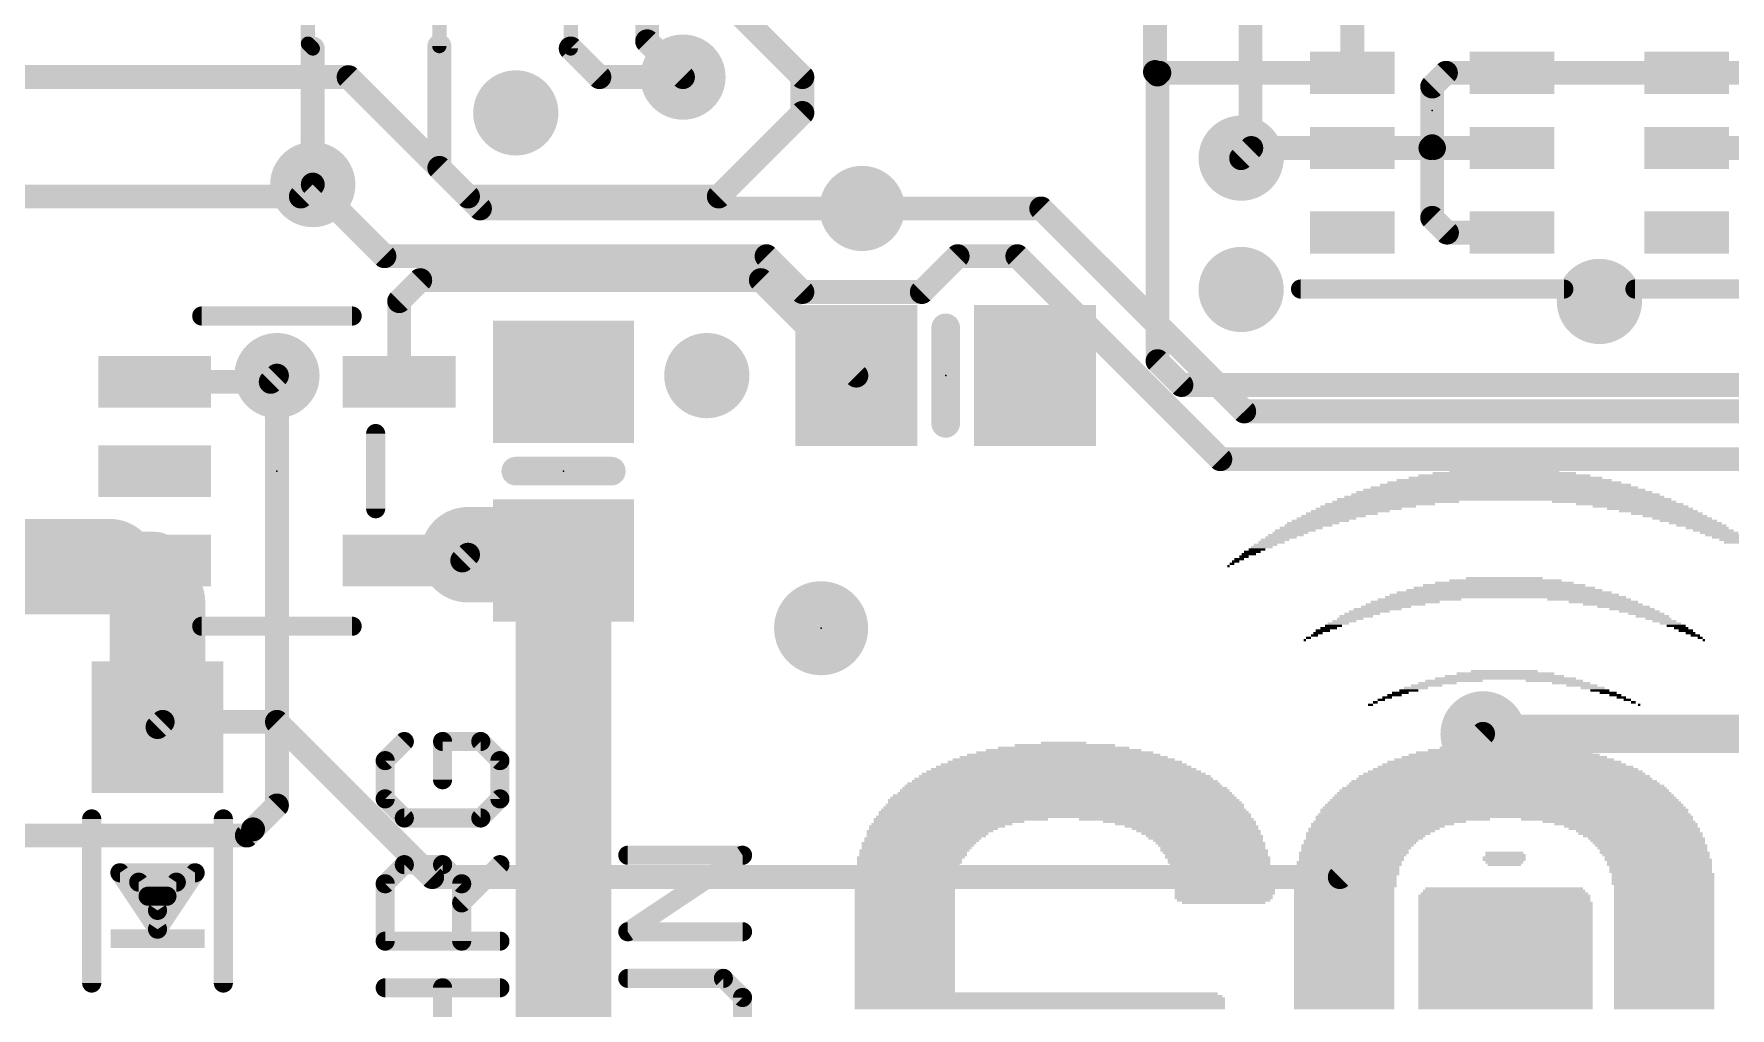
# Model space of a CAD drawing. Extents: x -0.1 to 68.7, y -0.1 to 53.5.
# Drawn here: x 16.97 to 35.01, y 10.8 to 21.16 of the extents above; entities that cross this region are included whole.
import ezdxf

# ---------------------------------------------------------------- set-up
doc = ezdxf.new("R2010")
doc.units = 0
for name, color, linetype in [('1', 12, 'CONTINUOUS'), ('16', 132, 'CONTINUOUS'), ('18', 110, 'CONTINUOUS'), ('21', 40, 'CONTINUOUS'), ('23', 53, 'CONTINUOUS')]:
    doc.layers.add(name, color=color, linetype=linetype)

# ---------------------------------------------------------------- blocks, each defined once
blk = doc.blocks.new('RECT')
blk.add_solid([(-0.5, -0.5), (0.5, -0.5), (-0.5, 0.5), (0.5, 0.5)])
blk = doc.blocks.new('PIE')
at = {"const_width": 0.5}
blk.add_lwpolyline([(0, -0.25, 1), (0, 0.25, 1), (0, -0.25)], format="xyb", dxfattribs=at)
blk = doc.blocks.new('ROUNDV')
at = {"const_width": 0.5}
blk.add_lwpolyline([(0, -0.25, 1), (0, 0.25, 1), (0, -0.25)], format="xyb", dxfattribs=at)

msp = doc.modelspace()

# ---------------------------------------------------------------- linework, layer by layer
at = {"layer": '1'}
for points, const_width in [([(22.6822, 24.8158), (22.6822, 21.0058)], 0.1524), ([(19.8882, 23.749), (19.8882, 21.0566)], 0.1524), ([(21.2852, 23.7744), (21.2852, 21.0312)], 0.1524), ([(28.896, 21.59), (28.896, 20.755)], 0.254), ([(30.994, 20.747), (30.994, 21.647)], 0.254), ([(19.8882, 21.0566), (19.939, 21.0058)], 0.1524), ([(19.939, 19.558), (19.939, 21.0058)], 0.254), ([(21.2852, 21.0312), (21.2852, 19.7358)], 0.254), ([(22.6822, 21.0058), (22.987, 20.701)], 0.254), ([(22.987, 20.701), (23.876, 20.701)], 0.254), ([(28.896, 20.755), (28.923, 20.728)], 0.254), ([(28.942, 20.747), (28.923, 20.728)], 0.254), ([(28.923, 20.728), (28.923, 17.68)], 0.254), ([(30.994, 20.747), (28.942, 20.747)], 0.254), ([(31.99, 20.747), (31.844, 20.601)], 0.254), ([(32.694, 20.747), (31.99, 20.747)], 0.254), ([(32.694, 20.747), (34.55, 20.747)], 0.254), ([(34.55, 20.747), (35.381, 20.747)], 0.254), ([(31.844, 19.966), (31.844, 20.601)], 0.254), ([(29.92, 19.947), (29.812, 19.839)], 0.254), ([(30.994, 19.947), (29.92, 19.947)], 0.254), ([(30.994, 19.947), (31.825, 19.947)], 0.254), ([(31.825, 19.947), (31.844, 19.966)], 0.254), ([(31.844, 19.204), (31.844, 19.966)], 0.254), ([(31.863, 19.947), (31.844, 19.966)], 0.254), ([(32.694, 19.947), (31.863, 19.947)], 0.254), ([(34.55, 19.947), (35.254, 19.947)], 0.254), ([(21.2852, 19.7358), (21.717, 19.304)], 0.254), ([(21.717, 19.304), (25.781, 19.304)], 0.254), ([(32.001, 19.047), (31.844, 19.204)], 0.254), ([(32.694, 19.047), (32.001, 19.047)], 0.254), ([(20.8581, 18.3181), (21.082, 18.542)], 0.254), ([(21.082, 18.542), (24.704, 18.542)], 0.254), ([(24.704, 18.542), (25.72, 17.526)], 0.254), ([(20.8581, 17.46), (20.8581, 18.3181)], 0.254), ([(29.177, 17.426), (28.923, 17.68)], 0.254), ([(18.2579, 17.46), (19.492, 17.46)], 0.254), ([(19.492, 17.46), (19.558, 17.526)], 0.254), ([(29.177, 17.426), (36.67, 17.426)], 0.254), ([(21.59, 15.621), (22.545, 15.621)], 1.016), ([(22.545, 15.621), (22.606, 15.56)], 1.016), ([(22.606, 13.97), (22.606, 15.56)], 1.016), ([(17.78, 15.494), (15.37, 15.494)], 1.016), ([(17.846, 15.56), (17.78, 15.494)], 0.6096), ([(18.2579, 15.56), (17.846, 15.56)], 0.6096), ([(18.288, 15.5299), (18.2579, 15.56)], 0.4064), ([(18.288, 15.113), (18.288, 15.5299)], 0.4064), ([(20.8581, 15.56), (21.275, 15.56)], 0.4064), ([(21.529, 15.56), (21.59, 15.621)], 0.254), ([(18.288, 13.788), (18.288, 15.113)], 1.016), ([(21.275, 15.56), (21.529, 15.56)], 0.254), ([(18.343, 13.843), (18.288, 13.788)], 0.254), ([(19.558, 13.843), (18.343, 13.843)], 0.254), ([(21.209, 12.192), (19.558, 13.843)], 0.254), ([(30.861, 12.192), (32.385, 13.716)], 0.254), ([(30.861, 12.192), (21.209, 12.192)], 0.254)]:
    msp.add_lwpolyline(points, dxfattribs=dict(at, const_width=const_width))
for points, const_width in [([(20.0025, 21.0058, 1), (19.8755, 21.0058)], 0.127), ([(19.9151, 21.0835, 1), (19.8613, 21.0297)], 0.0762), ([(21.3487, 21.0312, 1), (21.2217, 21.0312)], 0.127), ([(22.7271, 21.0507, 1), (22.6373, 20.9609)], 0.127), ([(19.8501, 21.0566, 1), (19.9263, 21.0566)], 0.0762), ([(19.9121, 20.9789, 1), (19.9659, 21.0327)], 0.0762), ([(21.2471, 21.0312, 1), (21.3233, 21.0312)], 0.0762), ([(22.6441, 21.0058, 1), (22.7203, 21.0058)], 0.0762), ([(22.987, 20.7645, 1), (22.987, 20.6375)], 0.127), ([(22.9421, 20.6561, 1), (23.0319, 20.7459)], 0.127), ([(23.876, 20.6375, 1), (23.876, 20.7645)], 0.127), ([(28.9409, 20.7999, 1), (28.8511, 20.7101)], 0.127), ([(28.8325, 20.755, 1), (28.9595, 20.755)], 0.127), ([(28.9865, 20.728, 1), (28.8595, 20.728)], 0.127), ([(28.8781, 20.7729, 1), (28.9679, 20.6831)], 0.127), ([(28.8781, 20.6831, 1), (28.9679, 20.7729)], 0.127), ([(28.942, 20.8105, 1), (28.942, 20.6835)], 0.127), ([(28.9869, 20.7021, 1), (28.8971, 20.7919)], 0.127), ([(30.9305, 20.747, 1), (31.0575, 20.747)], 0.127), ([(30.994, 20.6835, 1), (30.994, 20.8105)], 0.127), ([(31.99, 20.8105, 1), (31.99, 20.6835)], 0.127), ([(32.0349, 20.7021, 1), (31.9451, 20.7919)], 0.127), ([(32.694, 20.8105, 1), (32.694, 20.6835)], 0.127), ([(32.694, 20.6835, 1), (32.694, 20.8105)], 0.127), ([(34.55, 20.8105, 1), (34.55, 20.6835)], 0.127), ([(34.55, 20.6835, 1), (34.55, 20.8105)], 0.127), ([(31.9075, 20.601, 1), (31.7805, 20.601)], 0.127), ([(31.7991, 20.6459, 1), (31.8889, 20.5561)], 0.127), ([(29.92, 20.0105, 1), (29.92, 19.8835)], 0.127), ([(29.9649, 19.9021, 1), (29.8751, 19.9919)], 0.127), ([(30.994, 20.0105, 1), (30.994, 19.8835)], 0.127), ([(30.994, 19.8835, 1), (30.994, 20.0105)], 0.127), ([(31.7801, 19.9919, 1), (31.8699, 19.9021)], 0.127), ([(31.9075, 19.966, 1), (31.7805, 19.966)], 0.127), ([(31.8889, 20.0109, 1), (31.7991, 19.9211)], 0.127), ([(31.7805, 19.966, 1), (31.9075, 19.966)], 0.127), ([(31.8889, 19.9211, 1), (31.7991, 20.0109)], 0.127), ([(31.863, 20.0105, 1), (31.863, 19.8835)], 0.127), ([(31.8181, 19.9021, 1), (31.9079, 19.9919)], 0.127), ([(31.825, 19.8835, 1), (31.825, 20.0105)], 0.127), ([(32.694, 19.8835, 1), (32.694, 20.0105)], 0.127), ([(34.55, 20.0105, 1), (34.55, 19.8835)], 0.127), ([(21.3301, 19.7807, 1), (21.2403, 19.6909)], 0.127), ([(29.7671, 19.8839, 1), (29.8569, 19.7941)], 0.127), ([(21.2217, 19.7358, 1), (21.3487, 19.7358)], 0.127), ([(19.8755, 19.558, 1), (20.0025, 19.558)], 0.127), ([(21.717, 19.3675, 1), (21.717, 19.2405)], 0.127), ([(21.6721, 19.2591, 1), (21.7619, 19.3489)], 0.127), ([(25.781, 19.2405, 1), (25.781, 19.3675)], 0.127), ([(31.8889, 19.2489, 1), (31.7991, 19.1591)], 0.127), ([(31.7805, 19.204, 1), (31.9075, 19.204)], 0.127), ([(32.001, 19.1105, 1), (32.001, 18.9835)], 0.127), ([(31.9561, 19.0021, 1), (32.0459, 19.0919)], 0.127), ([(32.694, 18.9835, 1), (32.694, 19.1105)], 0.127), ([(21.082, 18.6055, 1), (21.082, 18.4785)], 0.127), ([(21.1269, 18.4971, 1), (21.0371, 18.5869)], 0.127), ([(24.7489, 18.5869, 1), (24.6591, 18.4971)], 0.127), ([(24.704, 18.4785, 1), (24.704, 18.6055)], 0.127), ([(20.9216, 18.3181, 1), (20.7946, 18.3181)], 0.127), ([(20.8132, 18.363, 1), (20.903, 18.2732)], 0.127), ([(28.9679, 17.7249, 1), (28.8781, 17.6351)], 0.127), ([(28.8595, 17.68, 1), (28.9865, 17.68)], 0.127), ([(18.2579, 17.5235, 1), (18.2579, 17.3965)], 0.127), ([(19.4471, 17.5049, 1), (19.5369, 17.4151)], 0.127), ([(19.492, 17.3965, 1), (19.492, 17.5235)], 0.127), ([(19.6029, 17.4811, 1), (19.5131, 17.5709)], 0.127), ([(20.7946, 17.46, 1), (20.9216, 17.46)], 0.127), ([(25.6751, 17.4811, 1), (25.7649, 17.5709)], 0.127), ([(29.177, 17.4895, 1), (29.177, 17.3625)], 0.127), ([(29.1321, 17.3811, 1), (29.2219, 17.4709)], 0.127), ([(21.59, 15.875, 1), (21.59, 15.367)], 0.508), ([(22.7246, 15.8006, 1), (22.3654, 15.4414)], 0.508), ([(22.86, 15.56, 1), (22.352, 15.56)], 0.508), ([(22.545, 15.367, 1), (22.545, 15.875)], 0.508), ([(17.78, 15.24, 1), (17.78, 15.748)], 0.508), ([(22.4264, 15.3804, 1), (22.7856, 15.7396)], 0.508), ([(17.6722, 15.6018, 1), (17.8878, 15.3862)], 0.3048), ([(17.846, 15.7124, 1), (17.846, 15.4076)], 0.3048), ([(17.9538, 15.4522, 1), (17.7382, 15.6678)], 0.3048), ([(18.3297, 15.6318, 1), (18.1861, 15.4882)], 0.2032), ([(18.3896, 15.5299, 1), (18.1864, 15.5299)], 0.2032), ([(18.2579, 15.4076, 1), (18.2579, 15.7124)], 0.3048), ([(18.2162, 15.4581, 1), (18.3598, 15.6017)], 0.2032), ([(20.8581, 15.6616, 1), (20.8581, 15.4584)], 0.2032), ([(21.275, 15.4584, 1), (21.275, 15.6616)], 0.2032), ([(21.6349, 15.5761, 1), (21.5451, 15.6659)], 0.127), ([(18.542, 15.113, 1), (18.034, 15.113)], 0.508), ([(21.275, 15.6235, 1), (21.275, 15.4965)], 0.127), ([(21.4841, 15.6049, 1), (21.5739, 15.5151)], 0.127), ([(21.529, 15.4965, 1), (21.529, 15.6235)], 0.127), ([(18.1864, 15.113, 1), (18.3896, 15.113)], 0.2032), ([(22.352, 13.97, 1), (22.86, 13.97)], 0.508), ([(18.034, 13.788, 1), (18.542, 13.788)], 0.508), ([(18.2431, 13.8329, 1), (18.3329, 13.7431)], 0.127), ([(18.343, 13.9065, 1), (18.343, 13.7795)], 0.127), ([(18.3879, 13.7981, 1), (18.2981, 13.8879)], 0.127), ([(19.6029, 13.8879, 1), (19.5131, 13.7981)], 0.127), ([(19.558, 13.7795, 1), (19.558, 13.9065)], 0.127), ([(32.4299, 13.6711, 1), (32.3401, 13.7609)], 0.127), ([(21.209, 12.2555, 1), (21.209, 12.1285)], 0.127), ([(21.1641, 12.1471, 1), (21.2539, 12.2369)], 0.127), ([(30.8161, 12.2369, 1), (30.9059, 12.1471)], 0.127), ([(30.861, 12.1285, 1), (30.861, 12.2555)], 0.127)]:
    msp.add_lwpolyline(points, format="xyb", dxfattribs=dict(at, const_width=const_width))
at = {"layer": '16'}
for points, const_width in [([(23.495, 21.082), (23.495, 36.576)], 0.254), ([(29.912, 22.533), (29.912, 19.939)], 0.254), ([(25.146, 20.701), (24.003, 21.844)], 0.254), ([(23.876, 20.701), (23.495, 21.082)], 0.254), ([(16.383, 20.701), (20.32, 20.701)], 0.254), ([(20.32, 20.701), (21.59, 19.431)], 0.254), ([(25.146, 20.32), (25.146, 20.701)], 0.254), ([(24.257, 19.431), (25.146, 20.32)], 0.254), ([(29.912, 19.939), (29.812, 19.839)], 0.254), ([(19.812, 19.431), (19.939, 19.558)], 0.254), ([(20.701, 18.796), (19.939, 19.558)], 0.254), ([(3.556, 19.431), (19.812, 19.431)], 0.254), ([(21.59, 19.431), (24.257, 19.431)], 0.254), ([(25.781, 19.304), (27.686, 19.304)], 0.254), ([(29.845, 17.145), (27.686, 19.304)], 0.254), ([(24.765, 18.796), (20.701, 18.796)], 0.254), ([(25.146, 18.415), (24.765, 18.796)], 0.254), ([(26.797, 18.796), (26.416, 18.415)], 0.254), ([(27.432, 18.796), (26.797, 18.796)], 0.254), ([(29.591, 16.637), (27.432, 18.796)], 0.254), ([(26.416, 18.415), (25.146, 18.415)], 0.254), ([(19.558, 17.526), (19.558, 12.954)], 0.254), ([(49.53, 17.145), (29.845, 17.145)], 0.254), ([(47.117, 16.637), (29.591, 16.637)], 0.254), ([(22.606, 8.128), (22.606, 13.97)], 1.016), ([(58.801, 13.716), (32.385, 13.716)], 0.4064), ([(19.558, 12.954), (19.304, 12.7)], 0.254), ([(19.238, 12.634), (19.304, 12.7)], 0.254), ([(16.002, 12.634), (19.238, 12.634)], 0.254)]:
    msp.add_lwpolyline(points, dxfattribs=dict(at, const_width=const_width))
for points, const_width in [([(23.5399, 21.1269, 1), (23.4501, 21.0371)], 0.127), ([(23.4315, 21.082, 1), (23.5585, 21.082)], 0.127), ([(20.3649, 20.7459, 1), (20.2751, 20.6561)], 0.127), ([(20.32, 20.6375, 1), (20.32, 20.7645)], 0.127), ([(23.8311, 20.6561, 1), (23.9209, 20.7459)], 0.127), ([(25.2095, 20.701, 1), (25.0825, 20.701)], 0.127), ([(25.1011, 20.6561, 1), (25.1909, 20.7459)], 0.127), ([(25.0825, 20.32, 1), (25.2095, 20.32)], 0.127), ([(25.1909, 20.2751, 1), (25.1011, 20.3649)], 0.127), ([(29.9569, 19.8941, 1), (29.8671, 19.9839)], 0.127), ([(29.7671, 19.8839, 1), (29.8569, 19.7941)], 0.127), ([(29.8485, 19.939, 1), (29.9755, 19.939)], 0.127), ([(19.9839, 19.6029, 1), (19.8941, 19.5131)], 0.127), ([(19.9839, 19.5131, 1), (19.8941, 19.6029)], 0.127), ([(19.7671, 19.4759, 1), (19.8569, 19.3861)], 0.127), ([(19.812, 19.3675, 1), (19.812, 19.4945)], 0.127), ([(21.59, 19.4945, 1), (21.59, 19.3675)], 0.127), ([(21.5451, 19.3861, 1), (21.6349, 19.4759)], 0.127), ([(24.2121, 19.4759, 1), (24.3019, 19.3861)], 0.127), ([(24.257, 19.3675, 1), (24.257, 19.4945)], 0.127), ([(25.781, 19.3675, 1), (25.781, 19.2405)], 0.127), ([(27.7309, 19.3489, 1), (27.6411, 19.2591)], 0.127), ([(27.686, 19.2405, 1), (27.686, 19.3675)], 0.127), ([(20.701, 18.8595, 1), (20.701, 18.7325)], 0.127), ([(20.6561, 18.7511, 1), (20.7459, 18.8409)], 0.127), ([(24.8099, 18.8409, 1), (24.7201, 18.7511)], 0.127), ([(24.765, 18.7325, 1), (24.765, 18.8595)], 0.127), ([(26.797, 18.8595, 1), (26.797, 18.7325)], 0.127), ([(26.8419, 18.7511, 1), (26.7521, 18.8409)], 0.127), ([(27.4769, 18.8409, 1), (27.3871, 18.7511)], 0.127), ([(27.432, 18.7325, 1), (27.432, 18.8595)], 0.127), ([(25.146, 18.4785, 1), (25.146, 18.3515)], 0.127), ([(25.1011, 18.3701, 1), (25.1909, 18.4599)], 0.127), ([(26.3711, 18.4599, 1), (26.4609, 18.3701)], 0.127), ([(26.416, 18.3515, 1), (26.416, 18.4785)], 0.127), ([(19.6215, 17.526, 1), (19.4945, 17.526)], 0.127), ([(29.845, 17.2085, 1), (29.845, 17.0815)], 0.127), ([(29.8001, 17.1001, 1), (29.8899, 17.1899)], 0.127), ([(29.591, 16.7005, 1), (29.591, 16.5735)], 0.127), ([(29.5461, 16.5921, 1), (29.6359, 16.6819)], 0.127), ([(22.86, 13.97, 1), (22.352, 13.97)], 0.508), ([(32.385, 13.8176, 1), (32.385, 13.6144)], 0.2032), ([(19.4945, 12.954, 1), (19.6215, 12.954)], 0.127), ([(19.6029, 12.9091, 1), (19.5131, 12.9989)], 0.127), ([(19.2591, 12.7449, 1), (19.3489, 12.6551)], 0.127), ([(19.3489, 12.6551, 1), (19.2591, 12.7449)], 0.127), ([(19.1931, 12.6789, 1), (19.2829, 12.5891)], 0.127), ([(19.238, 12.5705, 1), (19.238, 12.6975)], 0.127)]:
    msp.add_lwpolyline(points, format="xyb", dxfattribs=dict(at, const_width=const_width))
at = {"layer": '21'}
for points, const_width in [([(33.244, 18.447), (30.444, 18.447)], 0.2032), ([(36.8, 18.447), (34, 18.447)], 0.2032), ([(20.358, 18.16), (18.758, 18.16)], 0.2032), ([(26.67, 18.034), (26.67, 17.018)], 0.3048), ([(20.608, 16.91), (20.608, 16.11)], 0.2032), ([(22.098, 16.51), (23.114, 16.51)], 0.3048), ([(20.358, 14.86), (18.758, 14.86)], 0.2032), ([(20.9127, 13.6343), (20.7094, 13.4309)], 0.2032), ([(21.7262, 13.6343), (21.3195, 13.6343)], 0.2032), ([(21.3195, 13.6343), (21.3195, 13.2275)], 0.2032), ([(21.9296, 13.4309), (21.7262, 13.6343)], 0.2032), ([(20.7094, 13.4309), (20.7094, 13.0241)], 0.2032), ([(21.9296, 13.0241), (21.9296, 13.4309)], 0.2032), ([(20.7094, 13.0241), (20.9127, 12.8208)], 0.2032), ([(21.7262, 12.8208), (21.9296, 13.0241)], 0.2032), ([(17.588, 11.065), (17.588, 12.811)], 0.2032), ([(18.988, 12.811), (18.988, 11.065)], 0.2032), ([(20.9127, 12.8208), (21.7262, 12.8208)], 0.2032), ([(23.2894, 11.6111), (24.5096, 12.4245)], 0.2032), ([(24.5096, 12.4245), (23.2894, 12.4245)], 0.2032), ([(18.288, 11.638), (17.888, 12.238)], 0.2032), ([(17.888, 12.238), (18.688, 12.238)], 0.2032), ([(18.688, 12.238), (18.288, 11.638)], 0.2032), ([(20.7094, 12.1212), (20.9127, 12.3245)], 0.2032), ([(20.9127, 12.3245), (21.3195, 12.3245)], 0.2032), ([(21.3195, 12.3245), (21.5229, 12.1212)], 0.2032), ([(21.5229, 11.9178), (21.9296, 12.3245)], 0.2032), ([(18.288, 11.838), (18.088, 12.138)], 0.2032), ([(18.088, 12.138), (18.488, 12.138)], 0.2032), ([(18.1875, 11.9888), (18.3885, 11.9888)], 0.2032), ([(18.488, 12.138), (18.288, 11.838)], 0.2032), ([(20.7094, 11.5111), (20.7094, 12.1212)], 0.2032), ([(21.5229, 12.1212), (21.5229, 11.5111)], 0.2032), ([(21.9296, 11.5111), (20.7094, 11.5111)], 0.2032), ([(24.5096, 11.6111), (23.2894, 11.6111)], 0.2032), ([(24.3062, 11.1148), (23.2894, 11.1148)], 0.2032), ([(24.5096, 10.9114), (24.3062, 11.1148)], 0.2032), ([(20.7094, 11.0148), (21.9296, 11.0148)], 0.2032), ([(21.3195, 10.2013), (21.3195, 11.0148)], 0.2032), ([(24.5096, 10.5047), (24.5096, 10.9114)], 0.2032)]:
    msp.add_lwpolyline(points, dxfattribs=dict(at, const_width=const_width))
for points, const_width in [([(30.444, 18.4978, 1), (30.444, 18.3962)], 0.1016), ([(33.244, 18.3962, 1), (33.244, 18.4978)], 0.1016), ([(34, 18.4978, 1), (34, 18.3962)], 0.1016), ([(18.758, 18.2108, 1), (18.758, 18.1092)], 0.1016), ([(20.358, 18.1092, 1), (20.358, 18.2108)], 0.1016), ([(26.7462, 18.034, 1), (26.5938, 18.034)], 0.1524), ([(20.6588, 16.91, 1), (20.5572, 16.91)], 0.1016), ([(26.5938, 17.018, 1), (26.7462, 17.018)], 0.1524), ([(22.098, 16.5862, 1), (22.098, 16.4338)], 0.1524), ([(23.114, 16.4338, 1), (23.114, 16.5862)], 0.1524), ([(20.5572, 16.11, 1), (20.6588, 16.11)], 0.1016), ([(18.758, 14.9108, 1), (18.758, 14.8092)], 0.1016), ([(20.358, 14.8092, 1), (20.358, 14.9108)], 0.1016), ([(20.9487, 13.5983, 1), (20.8768, 13.6702)], 0.1016), ([(21.3195, 13.6851, 1), (21.3195, 13.5835)], 0.1016), ([(21.3703, 13.6343, 1), (21.2687, 13.6343)], 0.1016), ([(21.7621, 13.6702, 1), (21.6903, 13.5983)], 0.1016), ([(21.7262, 13.5835, 1), (21.7262, 13.6851)], 0.1016), ([(20.7602, 13.4309, 1), (20.6586, 13.4309)], 0.1016), ([(21.9804, 13.4309, 1), (21.8788, 13.4309)], 0.1016), ([(20.6734, 13.4668, 1), (20.7453, 13.395)], 0.1016), ([(21.8937, 13.395, 1), (21.9655, 13.4668)], 0.1016), ([(21.2687, 13.2275, 1), (21.3703, 13.2275)], 0.1016), ([(20.7453, 13.0601, 1), (20.6734, 12.9882)], 0.1016), ([(20.6586, 13.0241, 1), (20.7602, 13.0241)], 0.1016), ([(21.8788, 13.0241, 1), (21.9804, 13.0241)], 0.1016), ([(21.9655, 12.9882, 1), (21.8937, 13.0601)], 0.1016), ([(17.6388, 12.811, 1), (17.5372, 12.811)], 0.1016), ([(19.0388, 12.811, 1), (18.9372, 12.811)], 0.1016), ([(20.9127, 12.8716, 1), (20.9127, 12.77)], 0.1016), ([(20.8768, 12.7849, 1), (20.9487, 12.8567)], 0.1016), ([(21.6903, 12.8567, 1), (21.7621, 12.7849)], 0.1016), ([(21.7262, 12.77, 1), (21.7262, 12.8716)], 0.1016), ([(23.2894, 12.4753, 1), (23.2894, 12.3737)], 0.1016), ([(24.5378, 12.3823, 1), (24.4814, 12.4668)], 0.1016), ([(24.5096, 12.3737, 1), (24.5096, 12.4753)], 0.1016), ([(17.9303, 12.2662, 1), (17.8457, 12.2098)], 0.1016), ([(17.888, 12.2888, 1), (17.888, 12.1872)], 0.1016), ([(18.7303, 12.2098, 1), (18.6457, 12.2662)], 0.1016), ([(18.688, 12.1872, 1), (18.688, 12.2888)], 0.1016), ([(20.9127, 12.3753, 1), (20.9127, 12.2737)], 0.1016), ([(20.9487, 12.2886, 1), (20.8768, 12.3605)], 0.1016), ([(21.3554, 12.3605, 1), (21.2836, 12.2886)], 0.1016), ([(21.3195, 12.2737, 1), (21.3195, 12.3753)], 0.1016), ([(21.9655, 12.2886, 1), (21.8937, 12.3605)], 0.1016), ([(18.1303, 12.1662, 1), (18.0457, 12.1098)], 0.1016), ([(18.088, 12.1888, 1), (18.088, 12.0872)], 0.1016), ([(18.1875, 12.0396, 1), (18.1875, 11.938)], 0.1016), ([(18.3885, 11.938, 1), (18.3885, 12.0396)], 0.1016), ([(18.5303, 12.1098, 1), (18.4457, 12.1662)], 0.1016), ([(18.488, 12.0872, 1), (18.488, 12.1888)], 0.1016), ([(20.6734, 12.1571, 1), (20.7453, 12.0852)], 0.1016), ([(20.7602, 12.1212, 1), (20.6586, 12.1212)], 0.1016), ([(21.5737, 12.1212, 1), (21.4721, 12.1212)], 0.1016), ([(21.4869, 12.0852, 1), (21.5588, 12.1571)], 0.1016), ([(18.2457, 11.8662, 1), (18.3303, 11.8098)], 0.1016), ([(18.2457, 11.8098, 1), (18.3303, 11.8662)], 0.1016), ([(21.4869, 11.9537, 1), (21.5588, 11.8819)], 0.1016), ([(18.2457, 11.6662, 1), (18.3303, 11.6098)], 0.1016), ([(18.2457, 11.6098, 1), (18.3303, 11.6662)], 0.1016), ([(20.7094, 11.5619, 1), (20.7094, 11.4603)], 0.1016), ([(20.6586, 11.5111, 1), (20.7602, 11.5111)], 0.1016), ([(21.4721, 11.5111, 1), (21.5737, 11.5111)], 0.1016), ([(21.9296, 11.4603, 1), (21.9296, 11.5619)], 0.1016), ([(23.2894, 11.6619, 1), (23.2894, 11.5602)], 0.1016), ([(23.2612, 11.6533, 1), (23.3175, 11.5688)], 0.1016), ([(24.5096, 11.5602, 1), (24.5096, 11.6619)], 0.1016), ([(23.2894, 11.1656, 1), (23.2894, 11.064)], 0.1016), ([(24.3421, 11.1507, 1), (24.2703, 11.0789)], 0.1016), ([(24.3062, 11.064, 1), (24.3062, 11.1656)], 0.1016), ([(17.5372, 11.065, 1), (17.6388, 11.065)], 0.1016), ([(18.9372, 11.065, 1), (19.0388, 11.065)], 0.1016), ([(20.7094, 11.0656, 1), (20.7094, 10.964)], 0.1016), ([(21.3703, 11.0148, 1), (21.2687, 11.0148)], 0.1016), ([(21.9296, 10.964, 1), (21.9296, 11.0656)], 0.1016), ([(24.5604, 10.9114, 1), (24.4588, 10.9114)], 0.1016), ([(24.4737, 10.8755, 1), (24.5455, 10.9474)], 0.1016)]:
    msp.add_lwpolyline(points, format="xyb", dxfattribs=dict(at, const_width=const_width))
at = {"layer": '23'}
for p in [(31.844, 20.347), (26.67, 17.526), (19.558, 16.51), (22.606, 16.51), (25.345, 14.839), (18.288, 11.938)]:
    msp.add_point(p, dxfattribs=at)

# ---------------------------------------------------------------- block references
at = {"layer": '1'}
for p, xscale, yscale, rotation in [((30.994, 20.747), 0.45, 0.9, 270), ((32.694, 20.747), 0.45, 0.9, 270), ((34.55, 20.747), 0.45, 0.9, 90), ((30.994, 19.947), 0.45, 0.9, 270), ((32.694, 19.947), 0.45, 0.9, 270), ((34.55, 19.947), 0.45, 0.9, 90), ((30.994, 19.047), 0.45, 0.9, 270), ((32.694, 19.047), 0.45, 0.9, 270), ((34.55, 19.047), 0.45, 0.9, 90), ((22.606, 17.46), 1.3, 1.5, 90), ((18.2579, 17.46), 0.55, 1.2, 270), ((20.8581, 17.46), 0.55, 1.2, 270), ((18.2579, 16.51), 0.55, 1.2, 270), ((22.606, 15.56), 1.3, 1.5, 90), ((18.2579, 15.56), 0.55, 1.2, 270), ((20.8581, 15.56), 0.55, 1.2, 270), ((18.288, 13.788), 1.4, 1.4, 180)]:
    msp.add_blockref('RECT', p, dxfattribs=dict(at, xscale=xscale, yscale=yscale, rotation=rotation))
at = {"layer": '1', "xscale": 1.3, "yscale": 1.5}
for p in [(25.72, 17.526), (27.62, 17.526)]:
    msp.add_blockref('RECT', p, dxfattribs=at)
at = {"layer": '1'}
msp.add_blockref('PIE', (25.345, 14.839), dxfattribs=at)
at = {"layer": '18', "xscale": 0.9064, "yscale": 0.9064}
for p in [(23.876, 20.701), (23.876, 20.701), (22.098, 20.32), (22.098, 20.32), (29.812, 19.839), (29.812, 19.839), (19.939, 19.558), (19.939, 19.558), (25.781, 19.304), (25.781, 19.304), (29.812, 18.442), (29.812, 18.442), (33.622, 18.315), (33.622, 18.315), (19.558, 17.526), (19.558, 17.526), (24.13, 17.526), (24.13, 17.526), (22.606, 13.97), (22.606, 13.97), (32.385, 13.716), (32.385, 13.716)]:
    msp.add_blockref('ROUNDV', p, dxfattribs=at)
at = {"layer": '21', "yscale": 0.0254}
for p, xscale in [((32.6107, 16.4132), 2.286), ((32.6234, 16.4386), 2.0574), ((32.6107, 16.464), 1.8288), ((32.6107, 16.4894), 1.524), ((32.6107, 16.5148), 1.1684), ((32.598, 16.5402), 0.635), ((32.6107, 16.2354), 3.4036), ((32.6234, 16.2608), 3.2766), ((32.6107, 16.2862), 3.1496), ((32.6107, 16.3116), 2.9972), ((32.6107, 16.337), 2.8448), ((32.6234, 16.3624), 2.667), ((32.6107, 16.3878), 2.4892), ((30.8835, 16.0576), 0.762), ((30.9724, 16.083), 0.8382), ((31.0613, 16.1084), 0.9144), ((31.1629, 16.1338), 1.016), ((31.2899, 16.1592), 1.1684), ((31.455, 16.1846), 1.3462), ((32.6107, 16.21), 3.556), ((33.7791, 16.1846), 1.3208), ((33.9442, 16.1592), 1.143), ((34.0585, 16.1338), 1.016), ((34.1601, 16.1084), 0.9144), ((34.249, 16.083), 0.8382), ((34.3379, 16.0576), 0.762), ((30.3882, 15.8798), 0.4318), ((30.4517, 15.9052), 0.4572), ((30.5279, 15.9306), 0.508), ((30.5787, 15.956), 0.5588), ((30.6549, 15.9814), 0.6096), ((30.7184, 16.0068), 0.635), ((30.7946, 16.0322), 0.6858), ((34.4268, 16.0322), 0.6858), ((34.503, 16.0068), 0.635), ((34.5665, 15.9814), 0.6096), ((34.6427, 15.956), 0.5588), ((34.7062, 15.9306), 0.5334), ((34.7697, 15.9052), 0.4572), ((34.8332, 15.8798), 0.4318), ((30.0326, 15.702), 0.2286), ((30.0707, 15.7274), 0.254), ((30.1342, 15.7528), 0.2794), ((30.1723, 15.7782), 0.3048), ((30.2358, 15.8036), 0.3302), ((30.2866, 15.829), 0.381), ((30.3374, 15.8544), 0.381), ((34.8967, 15.8544), 0.4064), ((34.9348, 15.829), 0.381), ((34.9983, 15.8036), 0.3556), ((35.0491, 15.7782), 0.3048), ((35.0999, 15.7528), 0.3048), ((29.7151, 15.5242), 0.0508), ((29.7532, 15.5496), 0.0762), ((29.7913, 15.575), 0.1016), ((29.8421, 15.6004), 0.1016), ((29.8929, 15.6258), 0.1524), ((29.931, 15.6512), 0.1778), ((29.9818, 15.6766), 0.1778), ((29.677, 15.4988), 0.0254), ((32.6107, 15.321), 1.4732), ((32.6234, 15.3464), 1.1938), ((32.6107, 15.3718), 0.8128), ((31.709, 15.1432), 0.889), ((32.6234, 15.1686), 2.5654), ((32.6107, 15.194), 2.4384), ((32.6107, 15.2194), 2.286), ((32.6107, 15.2448), 2.0828), ((32.6107, 15.2702), 1.9304), ((32.6107, 15.2956), 1.7272), ((33.5124, 15.1432), 0.889), ((31.0359, 14.9654), 0.3556), ((31.0994, 14.9908), 0.381), ((31.1756, 15.0162), 0.4318), ((31.2645, 15.0416), 0.508), ((31.3534, 15.067), 0.5334), ((31.455, 15.0924), 0.635), ((31.5566, 15.1178), 0.7366), ((33.6648, 15.1178), 0.7366), ((33.7664, 15.0924), 0.635), ((33.8807, 15.067), 0.5588), ((33.9696, 15.0416), 0.4826), ((34.0458, 15.0162), 0.4318), ((34.122, 14.9908), 0.381), ((34.1855, 14.9654), 0.3556), ((30.6295, 14.7876), 0.1016), ((30.6803, 14.813), 0.1524), ((30.7438, 14.8384), 0.1778), ((30.7946, 14.8638), 0.1778), ((30.8454, 14.8892), 0.2286), ((30.9089, 14.9146), 0.254), ((30.9724, 14.94), 0.2794), ((34.249, 14.94), 0.2794), ((34.3125, 14.9146), 0.254), ((34.376, 14.8892), 0.2286), ((34.4395, 14.8638), 0.2032), ((34.4903, 14.8384), 0.1524), ((34.5411, 14.813), 0.1524), ((34.5919, 14.7876), 0.1016), ((30.4898, 14.7114), 0.0254), ((30.5279, 14.7368), 0.0508), ((30.5914, 14.7622), 0.0762), ((34.6427, 14.7622), 0.1016), ((34.6935, 14.7368), 0.0508), ((34.7316, 14.7114), 0.0254), ((31.8995, 14.2542), 0.4064), ((32.0773, 14.2796), 0.6096), ((32.6234, 14.305), 1.4986), ((32.6107, 14.3304), 1.27), ((32.6234, 14.3558), 1.0414), ((32.6107, 14.3812), 0.7112), ((33.1441, 14.2796), 0.6096), ((33.3219, 14.2542), 0.4064), ((31.3026, 14.0764), 0.0762), ((31.3661, 14.1018), 0.1016), ((31.4423, 14.1272), 0.1524), ((31.5058, 14.1526), 0.1778), ((31.5947, 14.178), 0.2032), ((31.6709, 14.2034), 0.254), ((31.7852, 14.2288), 0.3302), ((33.4362, 14.2288), 0.3302), ((33.5505, 14.2034), 0.254), ((33.6267, 14.178), 0.2032), ((33.7156, 14.1526), 0.1778), ((33.7918, 14.1272), 0.127), ((33.8553, 14.1018), 0.1016), ((33.9188, 14.0764), 0.0762), ((31.1883, 14.0256), 0.0508), ((31.2391, 14.051), 0.0508), ((33.9823, 14.051), 0.0508), ((34.0458, 14.0256), 0.0254), ((27.9371, 13.5176), 1.8796), ((27.9244, 13.543), 1.651), ((27.9244, 13.5684), 1.397), ((27.9371, 13.5938), 1.0668), ((27.9244, 13.6192), 0.4826), ((32.6107, 13.5176), 1.8796), ((32.6234, 13.543), 1.651), ((32.6107, 13.5684), 1.3716), ((32.6107, 13.5938), 1.0668), ((32.6107, 13.6192), 0.4572), ((27.9244, 13.3398), 2.8194), ((27.9244, 13.3652), 2.7178), ((27.9244, 13.3906), 2.6162), ((27.9371, 13.416), 2.4892), ((27.9244, 13.4414), 2.3622), ((27.9244, 13.4668), 2.2098), ((27.9244, 13.4922), 2.0574), ((32.6234, 13.3398), 2.8194), ((32.6234, 13.3652), 2.7178), ((32.6107, 13.3906), 2.5908), ((32.6107, 13.416), 2.4892), ((32.6107, 13.4414), 2.3368), ((32.6107, 13.4668), 2.1844), ((32.6107, 13.4922), 2.032), ((27.9244, 13.162), 3.3782), ((27.9244, 13.1874), 3.3274), ((27.9371, 13.2128), 3.2512), ((27.9244, 13.2382), 3.175), ((27.9371, 13.2636), 3.0988), ((27.9244, 13.289), 3.0226), ((27.9244, 13.3144), 2.921), ((32.6234, 13.162), 3.3782), ((32.6107, 13.1874), 3.302), ((32.6107, 13.2128), 3.2512), ((32.6107, 13.2382), 3.1496), ((32.6107, 13.2636), 3.0988), ((32.6107, 13.289), 2.9972), ((32.6234, 13.3144), 2.921), ((27.9244, 13.0096), 3.7338), ((27.9371, 12.9842), 3.7592), ((27.9244, 13.035), 3.683), ((27.9244, 13.0604), 3.6322), ((27.9371, 13.0858), 3.556), ((27.9371, 13.1112), 3.5052), ((27.9371, 13.1366), 3.4544), ((32.6107, 12.9842), 3.7592), ((32.6107, 13.0096), 3.7084), ((32.6107, 13.035), 3.6576), ((32.6107, 13.0604), 3.6068), ((32.6107, 13.0858), 3.556), ((32.6107, 13.1112), 3.5052), ((32.6107, 13.1366), 3.4544), ((26.8322, 12.8064), 1.8542), ((27.9244, 12.8318), 3.9878), ((27.9244, 12.8826), 3.937), ((27.9371, 12.8572), 3.9624), ((27.9244, 12.908), 3.8862), ((27.9244, 12.9334), 3.8354), ((27.9371, 12.9588), 3.81), ((29.0166, 12.8064), 1.8542), ((32.6107, 12.8318), 4.0132), ((31.5312, 12.8064), 1.8542), ((32.6107, 12.8572), 3.9624), ((32.6107, 12.908), 3.9116), ((32.6107, 12.8826), 3.9116), ((32.6107, 12.9334), 3.8608), ((32.6107, 12.9588), 3.81), ((33.7029, 12.8064), 1.8288), ((26.502, 12.6794), 1.3462), ((26.4766, 12.654), 1.2954), ((26.4639, 12.6286), 1.27), ((26.5782, 12.7302), 1.4478), ((26.5401, 12.7048), 1.3716), ((26.629, 12.7556), 1.4986), ((26.7052, 12.781), 1.6002), ((29.1563, 12.781), 1.6256), ((29.2198, 12.7556), 1.4986), ((29.2833, 12.7302), 1.4224), ((29.3214, 12.7048), 1.3462), ((29.3595, 12.6794), 1.3208), ((29.3849, 12.654), 1.27), ((29.423, 12.6286), 1.2446), ((31.1629, 12.654), 1.3208), ((31.1375, 12.6286), 1.27), ((31.2264, 12.7048), 1.397), ((31.201, 12.6794), 1.3462), ((31.3153, 12.7556), 1.524), ((31.2645, 12.7302), 1.4224), ((31.3915, 12.781), 1.6256), ((33.8299, 12.781), 1.6256), ((33.9061, 12.7556), 1.524), ((33.9569, 12.7302), 1.4224), ((33.995, 12.7048), 1.397), ((34.0331, 12.6794), 1.3208), ((34.0585, 12.654), 1.3208), ((34.0839, 12.6286), 1.27), ((26.3369, 12.4762), 1.1684), ((26.3242, 12.4508), 1.143), ((26.3877, 12.5524), 1.2192), ((26.375, 12.527), 1.1938), ((26.3623, 12.5016), 1.1684), ((26.4258, 12.6032), 1.2446), ((26.4131, 12.5778), 1.2192), ((29.4357, 12.6032), 1.2192), ((29.4611, 12.5778), 1.1684), ((29.4865, 12.5524), 1.1684), ((29.4992, 12.527), 1.143), ((29.5119, 12.5016), 1.1176), ((29.5246, 12.4762), 1.143), ((29.5373, 12.4508), 1.1176), ((31.0105, 12.4508), 1.1684), ((31.0486, 12.527), 1.1938), ((31.0359, 12.5016), 1.1684), ((31.0232, 12.4762), 1.143), ((31.0867, 12.5778), 1.2192), ((31.074, 12.5524), 1.1938), ((31.1248, 12.6032), 1.2446), ((32.6107, 12.4508), 0.4064), ((34.122, 12.6032), 1.2446), ((34.1347, 12.5778), 1.2192), ((34.1474, 12.5524), 1.1938), ((34.1728, 12.527), 1.1938), ((34.1855, 12.5016), 1.1684), ((34.1982, 12.4762), 1.143), ((34.2109, 12.4508), 1.1684), ((26.2607, 12.273), 1.1176), ((26.2988, 12.4), 1.143), ((26.2861, 12.3746), 1.1176), ((26.2861, 12.3492), 1.1176), ((26.2734, 12.3238), 1.0922), ((26.2734, 12.2984), 1.0922), ((26.3242, 12.4254), 1.143), ((29.55, 12.4254), 1.0922), ((29.5627, 12.4), 1.1176), ((29.5754, 12.3746), 1.0922), ((29.5754, 12.3492), 1.0922), ((29.5881, 12.3238), 1.0668), ((29.5881, 12.2984), 1.0668), ((29.6008, 12.273), 1.0922), ((30.9597, 12.3492), 1.1176), ((30.9597, 12.3238), 1.1176), ((30.947, 12.2984), 1.0922), ((30.947, 12.273), 1.0922), ((30.9978, 12.4254), 1.143), ((30.9851, 12.4), 1.1176), ((30.9851, 12.3746), 1.1176), ((32.6107, 12.4), 0.4572), ((32.6107, 12.3746), 0.4572), ((32.6234, 12.4254), 0.4318), ((32.6107, 12.3492), 0.4064), ((32.6107, 12.3238), 0.3556), ((34.2236, 12.4254), 1.143), ((34.2363, 12.4), 1.1176), ((34.249, 12.3746), 1.143), ((34.2617, 12.3492), 1.1176), ((34.2617, 12.3238), 1.1176), ((34.2744, 12.2984), 1.0922), ((34.2744, 12.273), 1.0922), ((26.248, 12.2476), 1.0922), ((26.248, 12.2222), 1.0922), ((26.248, 12.1968), 1.0922), ((26.248, 12.1714), 1.0922), ((26.2353, 12.146), 1.0668), ((26.2353, 12.1206), 1.0668), ((26.2353, 12.0952), 1.0668), ((29.6135, 12.2476), 1.0668), ((29.6135, 12.2222), 1.0668), ((29.6135, 12.1968), 1.0668), ((29.6135, 12.1714), 1.0668), ((29.6135, 12.146), 1.0668), ((29.6135, 12.1206), 1.0668), ((29.6262, 12.0952), 1.0414), ((30.9216, 12.1968), 1.0922), ((30.9216, 12.1714), 1.0922), ((30.9216, 12.146), 1.0922), ((30.9216, 12.1206), 1.0922), ((30.9216, 12.0952), 1.0922), ((30.947, 12.2476), 1.0922), ((30.947, 12.2222), 1.0922), ((34.2744, 12.2476), 1.0922), ((34.2998, 12.2222), 1.0922), ((34.2998, 12.1968), 1.0922), ((34.2998, 12.1714), 1.0922), ((34.2998, 12.146), 1.0922), ((34.2998, 12.1206), 1.0922), ((34.3125, 12.0952), 1.0668), ((26.2353, 12.0698), 1.0668), ((26.2353, 12.0444), 1.0668), ((26.2353, 12.019), 1.0668), ((26.2353, 11.9936), 1.0668), ((26.2353, 11.9682), 1.0668), ((26.2353, 11.9428), 1.0668), ((26.2353, 11.9174), 1.0668), ((29.6389, 12.0698), 1.0668), ((29.6389, 12.0444), 1.0668), ((29.6389, 12.019), 1.0668), ((29.6262, 11.9936), 1.0414), ((29.6262, 11.9682), 1.0414), ((29.6262, 11.9428), 0.9906), ((29.6262, 11.9174), 0.889), ((30.9089, 12.0698), 1.0668), ((30.9089, 12.0444), 1.0668), ((30.9089, 12.019), 1.0668), ((30.9089, 11.9936), 1.0668), ((30.9089, 11.9682), 1.0668), ((30.9089, 11.9428), 1.0668), ((30.9089, 11.9174), 1.0668), ((32.6107, 11.9936), 1.8288), ((32.6107, 11.9682), 1.8288), ((32.6107, 11.9428), 1.8288), ((32.6234, 11.9174), 1.8542), ((32.6107, 12.019), 1.778), ((32.6107, 12.0444), 1.7272), ((32.6107, 12.0698), 1.6764), ((34.3125, 12.0698), 1.0668), ((34.3125, 12.0444), 1.0668), ((34.3125, 12.019), 1.0668), ((34.3125, 11.9936), 1.0668), ((34.3125, 11.9682), 1.0668), ((34.3125, 11.9428), 1.0668), ((34.3125, 11.9174), 1.0668), ((26.2353, 11.892), 1.0668), ((26.2353, 11.8666), 1.0668), ((26.2353, 11.8412), 1.0668), ((26.2353, 11.8158), 1.0668), ((26.2353, 11.7904), 1.0668), ((26.2353, 11.765), 1.0668), ((26.2353, 11.7396), 1.0668), ((26.2353, 11.7142), 1.0668), ((30.9089, 11.892), 1.0668), ((30.9089, 11.8666), 1.0668), ((30.9089, 11.8412), 1.0668), ((30.9089, 11.8158), 1.0668), ((30.9089, 11.7904), 1.0668), ((30.9089, 11.765), 1.0668), ((30.9089, 11.7396), 1.0668), ((30.9089, 11.7142), 1.0668), ((32.6234, 11.892), 1.8542), ((32.6234, 11.8666), 1.8542), ((32.6234, 11.8412), 1.8542), ((32.6234, 11.8158), 1.8542), ((32.6234, 11.7904), 1.8542), ((32.6234, 11.765), 1.8542), ((32.6234, 11.7396), 1.8542), ((32.6234, 11.7142), 1.8542), ((34.3125, 11.892), 1.0668), ((34.3125, 11.8666), 1.0668), ((34.3125, 11.8412), 1.0668), ((34.3125, 11.8158), 1.0668), ((34.3125, 11.7904), 1.0668), ((34.3125, 11.765), 1.0668), ((34.3125, 11.7396), 1.0668), ((34.3125, 11.7142), 1.0668), ((26.2353, 11.6888), 1.0668), ((26.2353, 11.6634), 1.0668), ((26.2353, 11.638), 1.0668), ((26.2353, 11.6126), 1.0668), ((26.2353, 11.5872), 1.0668), ((26.2353, 11.5618), 1.0668), ((26.2353, 11.5364), 1.0668), ((30.9089, 11.6888), 1.0668), ((30.9089, 11.6634), 1.0668), ((30.9089, 11.638), 1.0668), ((30.9089, 11.6126), 1.0668), ((30.9089, 11.5872), 1.0668), ((30.9089, 11.5618), 1.0668), ((30.9089, 11.5364), 1.0668), ((32.6234, 11.6888), 1.8542), ((32.6234, 11.6634), 1.8542), ((32.6234, 11.638), 1.8542), ((32.6234, 11.6126), 1.8542), ((32.6234, 11.5872), 1.8542), ((32.6234, 11.5618), 1.8542), ((32.6234, 11.5364), 1.8542), ((34.3125, 11.6888), 1.0668), ((34.3125, 11.6634), 1.0668), ((34.3125, 11.638), 1.0668), ((34.3125, 11.6126), 1.0668), ((34.3125, 11.5872), 1.0668), ((34.3125, 11.5618), 1.0668), ((34.3125, 11.5364), 1.0668), ((26.2353, 11.511), 1.0668), ((26.2353, 11.4856), 1.0668), ((26.2353, 11.4602), 1.0668), ((26.2353, 11.4348), 1.0668), ((26.2353, 11.4094), 1.0668), ((26.2353, 11.384), 1.0668), ((26.2353, 11.3586), 1.0668), ((30.9089, 11.511), 1.0668), ((30.9089, 11.4856), 1.0668), ((30.9089, 11.4602), 1.0668), ((30.9089, 11.4348), 1.0668), ((30.9089, 11.4094), 1.0668), ((30.9089, 11.384), 1.0668), ((30.9089, 11.3586), 1.0668), ((32.6234, 11.511), 1.8542), ((32.6234, 11.4856), 1.8542), ((32.6234, 11.4602), 1.8542), ((32.6234, 11.4348), 1.8542), ((32.6234, 11.4094), 1.8542), ((32.6234, 11.384), 1.8542), ((32.6234, 11.3586), 1.8542), ((34.3125, 11.511), 1.0668), ((34.3125, 11.4856), 1.0668), ((34.3125, 11.4602), 1.0668), ((34.3125, 11.4348), 1.0668), ((34.3125, 11.4094), 1.0668), ((34.3125, 11.384), 1.0668), ((34.3125, 11.3586), 1.0668), ((26.2353, 11.3332), 1.0668), ((26.2353, 11.3078), 1.0668), ((26.2353, 11.2824), 1.0668), ((26.2353, 11.257), 1.0668), ((26.2353, 11.2316), 1.0668), ((26.2353, 11.2062), 1.0668), ((26.2353, 11.1808), 1.0668), ((30.9089, 11.3332), 1.0668), ((30.9089, 11.3078), 1.0668), ((30.9089, 11.2824), 1.0668), ((30.9089, 11.257), 1.0668), ((30.9089, 11.2316), 1.0668), ((30.9089, 11.2062), 1.0668), ((30.9089, 11.1808), 1.0668), ((32.6234, 11.3332), 1.8542), ((32.6234, 11.3078), 1.8542), ((32.6234, 11.2824), 1.8542), ((32.6234, 11.257), 1.8542), ((32.6234, 11.2316), 1.8542), ((32.6234, 11.2062), 1.8542), ((32.6234, 11.1808), 1.8542), ((34.3125, 11.3332), 1.0668), ((34.3125, 11.3078), 1.0668), ((34.3125, 11.2824), 1.0668), ((34.3125, 11.257), 1.0668), ((34.3125, 11.2316), 1.0668), ((34.3125, 11.2062), 1.0668), ((34.3125, 11.1808), 1.0668), ((26.2353, 11.1554), 1.0668), ((26.2353, 11.13), 1.0668), ((26.2353, 11.1046), 1.0668), ((26.2353, 11.0792), 1.0668), ((26.2353, 11.0538), 1.0668), ((26.2353, 11.0284), 1.0668), ((26.2353, 11.003), 1.0668), ((30.9089, 11.1554), 1.0668), ((30.9089, 11.13), 1.0668), ((30.9089, 11.1046), 1.0668), ((30.9089, 11.0792), 1.0668), ((30.9089, 11.0538), 1.0668), ((30.9089, 11.0284), 1.0668), ((30.9089, 11.003), 1.0668), ((32.6234, 11.1554), 1.8542), ((32.6234, 11.13), 1.8542), ((32.6234, 11.1046), 1.8542), ((32.6234, 11.0792), 1.8542), ((32.6234, 11.0538), 1.8542), ((32.6234, 11.0284), 1.8542), ((32.6234, 11.003), 1.8542), ((34.3125, 11.1554), 1.0668), ((34.3125, 11.13), 1.0668), ((34.3125, 11.1046), 1.0668), ((34.3125, 11.0792), 1.0668), ((34.3125, 11.0538), 1.0668), ((34.3125, 11.0284), 1.0668), ((34.3125, 11.003), 1.0668), ((26.2353, 10.9776), 1.0668), ((27.6323, 10.9522), 3.8608), ((27.6577, 10.9268), 3.9116), ((27.6704, 10.9014), 3.937), ((27.6704, 10.876), 3.937), ((27.6704, 10.8506), 3.937), ((27.6704, 10.8252), 3.937), ((30.9089, 10.9776), 1.0668), ((30.9089, 10.9522), 1.0668), ((30.9089, 10.9268), 1.0668), ((30.9089, 10.9014), 1.0668), ((30.9089, 10.876), 1.0668), ((30.9089, 10.8506), 1.0668), ((30.9089, 10.8252), 1.0668), ((32.6234, 10.9776), 1.8542), ((32.6234, 10.9522), 1.8542), ((32.6234, 10.9268), 1.8542), ((32.6234, 10.9014), 1.8542), ((32.6234, 10.876), 1.8542), ((32.6234, 10.8506), 1.8542), ((32.6234, 10.8252), 1.8542), ((34.3125, 10.9776), 1.0668), ((34.3125, 10.9522), 1.0668), ((34.3125, 10.9268), 1.0668), ((34.3125, 10.9014), 1.0668), ((34.3125, 10.876), 1.0668), ((34.3125, 10.8506), 1.0668), ((34.3125, 10.8252), 1.0668), ((27.6704, 10.7998), 3.937), ((30.9089, 10.7998), 1.0668), ((32.6234, 10.7998), 1.8542), ((34.3125, 10.7998), 1.0668)]:
    msp.add_blockref('RECT', p, dxfattribs=dict(at, xscale=xscale))
at = {"layer": '21', "xscale": 0.2, "rotation": 90}
msp.add_blockref('RECT', (18.288, 11.538), dxfattribs=at)

doc.saveas('drawing.dxf')
